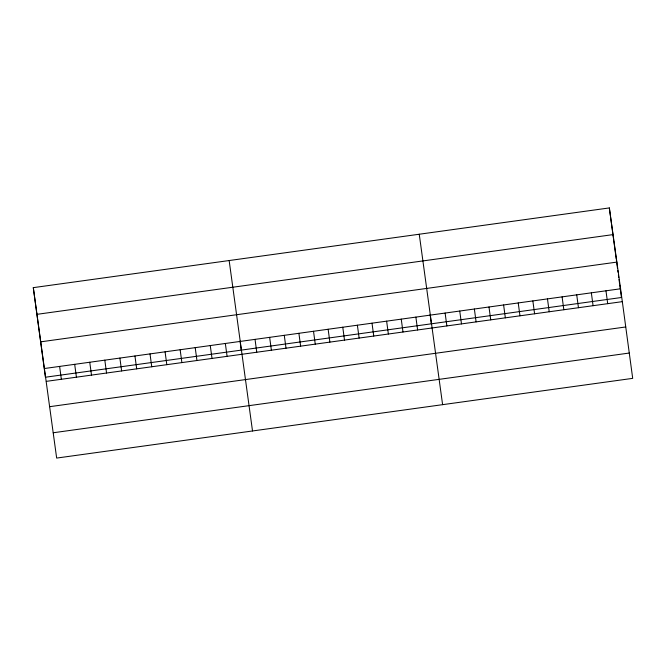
<?xml version="1.0" encoding="UTF-8"?>
<svg xmlns="http://www.w3.org/2000/svg" width="666" height="666" viewBox="0 0 666 666"><rect width="100%" height="100%" fill="white"/><g stroke="black" fill="none" stroke-linecap="round" stroke-linejoin="round"><path stroke-width="1" d="M33.3 287.645L609.34 207.925L620.587 288.778L632.7 378.355L56.66 458.075L33.3 287.645L45.413 377.222L621.445 297.502L619.738 284.848M37.013 314.327L613.053 234.607M40.842 341.816L616.874 262.104M44.555 368.498L620.587 288.778M46.295 381.36L622.327 301.648M49.717 406.676L625.749 326.964M53.238 432.758L629.278 353.038M419.247 234.232L442.607 404.662M229.154 260.539L252.514 430.969M609.34 207.925L613.644 239.777M613.769 240.684L616.258 259.149M616.391 260.081L617.524 268.465M617.773 270.329L618.023 272.186M618.389 274.9L618.756 277.614M619.005 279.42L619.488 283.033M605.968 290.809L607.708 303.671M591.341 292.832L593.081 305.694M576.723 294.855L578.463 307.717M562.096 296.878L563.836 309.74M547.477 298.901L549.217 311.763M532.858 300.924L534.59 313.786M518.231 302.947L519.971 315.809M503.613 304.97L505.352 317.832M488.986 306.993L490.725 319.863M474.367 309.016L476.107 321.886M459.74 311.039L461.48 323.909M445.121 313.062L446.861 325.932M430.136 314.768L431.352 323.809M415.875 317.108L417.615 329.978M401.248 319.139L402.988 332.001M386.63 321.162L388.37 334.024M372.011 323.185L373.751 336.047M357.384 325.208L359.124 338.07M342.765 327.231L344.505 340.093M328.138 329.254L329.878 342.116M313.52 331.277L315.259 344.139M298.892 333.3L300.632 346.162M284.274 335.323L286.014 348.193M269.647 337.346L271.387 350.216M255.028 339.369L256.768 352.239M240.043 341.075L241.267 350.116M225.341 343.481L227.081 356.343M210.273 345.562L212.013 358.433M195.205 347.652L196.945 360.514M180.145 349.733L181.885 362.604M165.076 351.823L166.816 364.685M150.008 353.904L151.748 366.766M134.948 355.985L136.688 368.856M119.88 358.075L121.62 370.937M104.812 360.156L106.552 373.027M89.752 362.246L91.492 375.108M74.684 364.327L76.424 377.197M59.615 366.417L61.355 379.279"/></g></svg>
